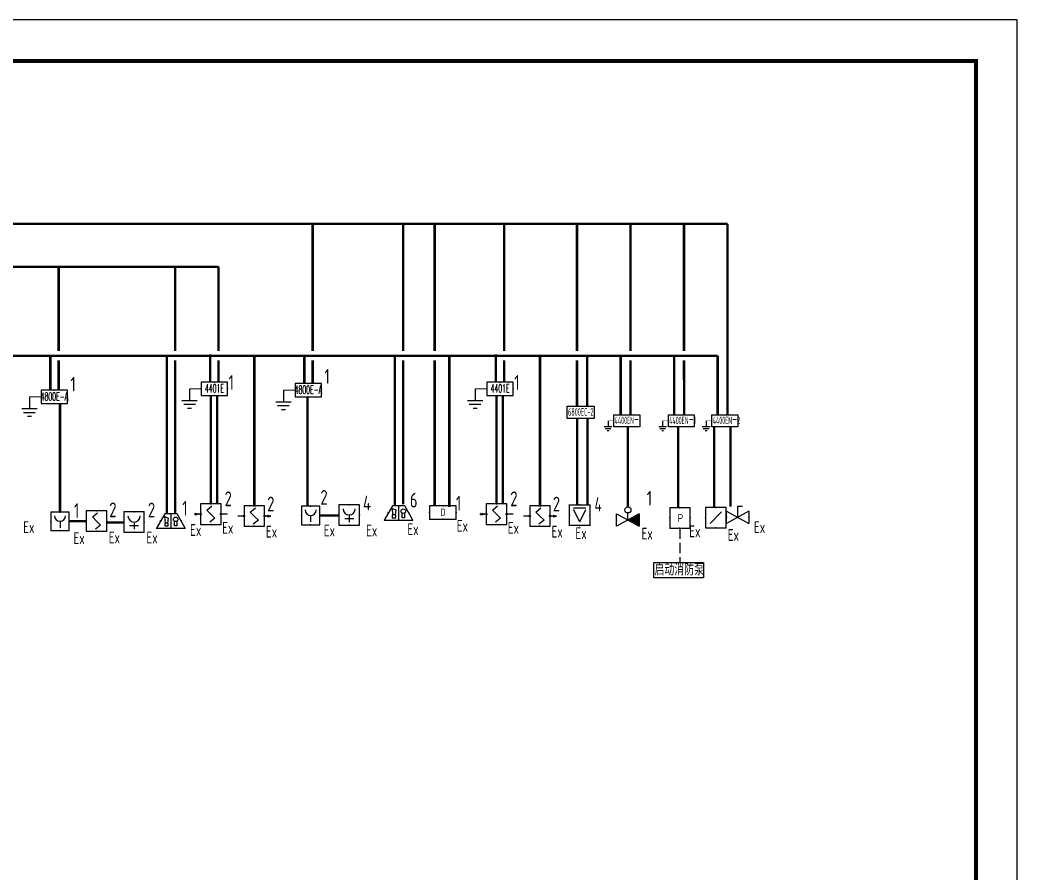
# Model space of a CAD drawing. Extents: x 4532298 to 10139194, y -639876 to -207028.
# Drawn here: x 4763261 to 4787605, y -261334 to -240498 of the extents above; entities that cross this region are included whole.
import ezdxf
from ezdxf.enums import TextEntityAlignment as Align

# ---------------------------------------------------------------- set-up
doc = ezdxf.new("R2010")
doc.units = 0
doc.header["$LTSCALE"] = 1000
doc.header["$MEASUREMENT"] = 0
doc.linetypes.add('DASH', pattern=[0.35, 0.25, -0.1])
doc.layers.get('0').update_dxf_attribs({"linetype": 'CONTINUOUS'})
for name, color, linetype in [('ELEMENT', 3, 'CONTINUOUS'), ('EQUIP-消防', 3, 'CONTINUOUS'), ('PUB_TEXT', 7, 'CONTINUOUS'), ('PUB_TITLE', 4, 'CONTINUOUS'), ('SIG_TEXT', 7, 'CONTINUOUS'), ('TEL_TEXT', 7, 'CONTINUOUS'), ('WIRE-消防', 5, 'CONTINUOUS'), ('WIRE-照明', 1, 'CONTINUOUS'), ('电信', 7, 'CONTINUOUS')]:
    doc.layers.add(name, color=color, linetype=linetype)
doc.styles.add('_TEL_DIM', font='SIMPLEX', dxfattribs={"width": 0.8, "height": 3.5, "bigfont": 'HZTXT'})
doc.styles.add('SCEI', font='sceie.shx', dxfattribs={"width": 0.75, "bigfont": 'sceic.shx'})
doc.styles.get("Standard").update_dxf_attribs({"font": 'GBENOR', "bigfont": 'GBCBIG'})

# ---------------------------------------------------------------- blocks, each defined once
blk = doc.blocks.new('$element$00000277')
for points in [[(0, 0), (0, -0.375)], [(-0.25, -0.375), (0.25, -0.375)], [(-0.188, -0.5), (0.188, -0.5)], [(-0.062, -0.625), (0.062, -0.625)]]:
    blk.add_lwpolyline(points)
at = {"flags": 9}
blk.add_attdef('S', (0, 0), '', height=0.00000667, dxfattribs=at)
blk = doc.blocks.new('$equip$00001928')
for p, q in [((0.65, 0.65), (-0.65, 0.65)), ((-0.65, 0.65), (-0.65, 0)), ((0.65, 0), (0.65, 0.65)), ((-0.65, 0), (0.65, 0))]:
    blk.add_line(p, q)
for p in [(0, 0.65), (-0.65, 0.325), (0, 0), (0.65, 0.325)]:
    blk.add_point(p)
at = {"color": 7, "style": '_TEL_DIM'}
blk.add_attdef('$TEXT$', text='', height=0.34, dxfattribs=at).set_placement((0.006, 0.343), align=Align.MIDDLE_CENTER)
at = {"color": 7, "style": '_TEL_DIM', "flags": 1}
blk.add_attdef('A', text='', height=0.00002, dxfattribs=at).set_placement((0, 0), align=Align.MIDDLE_CENTER)
blk = doc.blocks.new('$equip$00002657')
for p, q in [((-0.5, 1), (-0.5, 0)), ((0.5, 1), (-0.5, 1)), ((0.5, 0), (0.5, 1)), ((-0.5, 0), (0.5, 0)), ((0, 0.5), (0, 0.15))]:
    blk.add_line(p, q)
at = {"const_width": 0.04}
blk.add_lwpolyline([(-0.5, 1), (0.5, 1), (0.5, 0), (-0.5, 0), (-0.5, 1), (0.5, 1)], dxfattribs=at)
blk.add_arc((0, 0.8), 0.3, 180, 0)
for p in [(0, 1), (-0.5, 0.5), (0, 0), (0.5, 0.5)]:
    blk.add_point(p)
at = {"color": 7, "flags": 1}
for tag, height, p in [('A', 0.00002, (0, 0)), ('B', 0.4, (0.762, 0.292))]:
    blk.add_attdef(tag, text='', height=height, dxfattribs=at).set_placement(p, align=Align.MIDDLE_CENTER)
blk = doc.blocks.new('$equip$00002679')
for p, q in [((-0.3, 0.699), (-0.703, 0)), ((-0.264, 0.249), (-0.304, 0.569)), ((-0.304, 0.569), (-0.128, 0.489)), ((0.3, 0.699), (-0.3, 0.699)), ((0.3, 0.699), (-0.3, 0.699)), ((-0.128, 0.489), (-0.168, 0.249)), ((0, 0.699), (0, 0)), ((0.703, 0), (0.3, 0.699)), ((-0.703, 0), (0.703, 0)), ((-0.304, 0.249), (-0.304, 0.113)), ((-0.128, 0.249), (-0.304, 0.249)), ((-0.304, 0.113), (-0.128, 0.113)), ((-0.128, 0.113), (-0.128, 0.249)), ((0.174, 0.11), (0.174, 0.338)), ((0.294, 0.11), (0.174, 0.11)), ((0.294, 0.338), (0.294, 0.11))]:
    blk.add_line(p, q)
at = {"const_width": 0.04}
for points in [[(-0.299, 0.699), (0.301, 0.699), (0.703, 0), (-0.702, 0), (-0.299, 0.699), (0.301, 0.699)], [(-0.3, 0.699), (0.3, 0.699), (0.703, 0), (-0.703, 0), (-0.3, 0.699), (0.3, 0.699)]]:
    blk.add_lwpolyline(points, dxfattribs=at)
blk.add_circle((0.234, 0.43), 0.111)
for p in [(0, 0.699), (-0.501, 0.349), (0, 0), (0.502, 0.349)]:
    blk.add_point(p)
at = {"color": 7, "flags": 1}
for tag, height, p in [('B', 0.4, (0.961, 0.299)), ('A', 0.00002, (0, 0))]:
    blk.add_attdef(tag, text='', height=height, dxfattribs=at).set_placement(p, align=Align.MIDDLE_CENTER)
blk = doc.blocks.new('$Equip$00002649')
for p, q in [((-0.5, 0.5), (-0.5, -0.5)), ((0.5, 0.5), (-0.5, 0.5)), ((0.5, -0.5), (0.5, 0.5)), ((-0.2, 0.2), (0.05, 0.4)), ((0, 0), (-0.2, 0.2)), ((0, 0), (0.2, -0.2)), ((0.2, -0.2), (-0.05, -0.4)), ((-0.5, -0.5), (0.5, -0.5))]:
    blk.add_line(p, q)
at = {"const_width": 0.04}
blk.add_lwpolyline([(-0.5, 0.5), (0.5, 0.5), (0.5, -0.5), (-0.5, -0.5), (-0.5, 0.5), (0.5, 0.5)], dxfattribs=at)
for p in [(0, 0.5), (-0.5, 0), (0.5, 0), (0, -0.5)]:
    blk.add_point(p)
at = {"color": 7, "flags": 1}
for tag, height, p in [('A', 0.00002, (0, 0)), ('B', 0.4, (0.762, -0.208))]:
    blk.add_attdef(tag, text='', height=height, dxfattribs=at).set_placement(p, align=Align.MIDDLE_CENTER)
blk = doc.blocks.new('$equip$00001936')
for p, q in [((-0.5, 0.5), (-0.5, -0.5)), ((0.5, 0.5), (-0.5, 0.5)), ((0.5, -0.5), (0.5, 0.5)), ((-0.5, 0), (-0.809, 0)), ((-0.2, 0.2), (0.05, 0.4)), ((0, 0), (-0.2, 0.2)), ((0, 0), (0.2, -0.2)), ((0.809, 0), (0.5, 0)), ((0.2, -0.2), (-0.05, -0.4)), ((-0.5, -0.5), (0.5, -0.5))]:
    blk.add_line(p, q)
at = {"color": 0, "linetype": 'Continuous'}
for p, q in [((-0.599, 0), (-0.769, 0.031)), ((-0.769, 0.031), (-0.769, -0.03)), ((-0.769, -0.03), (-0.599, 0))]:
    blk.add_line(p, q, dxfattribs=at)
for centre in [(-0.5, 0), (0.5, 0)]:
    blk.add_circle(centre, 0.0375)
for p in [(0, 0.5), (-0.5, 0), (0.5, 0), (0, -0.5)]:
    blk.add_point(p)
for points in [[(-0.599, 0), (-0.769, 0.031), (-0.769, -0.03)], [(-0.532, 0.019), (-0.468, 0.019), (-0.537, 0), (-0.463, 0)], [(-0.532, -0.019), (-0.468, -0.019), (-0.537, 0), (-0.463, 0)], [(-0.519, 0.032), (-0.481, 0.032), (-0.532, 0.019), (-0.468, 0.019)], [(-0.5, 0.038), (-0.5, 0.038), (-0.519, 0.032), (-0.481, 0.032)], [(0.468, 0.019), (0.532, 0.019), (0.463, 0), (0.537, 0)], [(0.468, -0.019), (0.532, -0.019), (0.463, 0), (0.537, 0)], [(0.481, 0.032), (0.519, 0.032), (0.468, 0.019), (0.532, 0.019)], [(0.5, 0.038), (0.5, 0.038), (0.481, 0.032), (0.519, 0.032)], [(-0.519, -0.032), (-0.481, -0.032), (-0.532, -0.019), (-0.468, -0.019)], [(-0.5, -0.037), (-0.5, -0.037), (-0.519, -0.032), (-0.481, -0.032)], [(0.481, -0.032), (0.519, -0.032), (0.468, -0.019), (0.532, -0.019)], [(0.5, -0.037), (0.5, -0.037), (0.481, -0.032), (0.519, -0.032)]]:
    blk.add_solid(points)
at = {"layer": 'TEL_TEXT', "style": '_TEL_DIM', "flags": 1}
blk.add_attdef('A', text='', height=0.00002, dxfattribs=at).set_placement((0, 0), align=Align.MIDDLE_CENTER)
blk = doc.blocks.new('$equip$00001935')
for p, q in [((-0.5, 0.5), (-0.5, -0.5)), ((0.5, 0.5), (-0.5, 0.5)), ((0.5, -0.5), (0.5, 0.5)), ((-0.5, 0), (-0.809, 0)), ((-0.2, 0.2), (0.05, 0.4)), ((0, 0), (-0.2, 0.2)), ((0, 0), (0.2, -0.2)), ((0.809, 0), (0.5, 0)), ((0.2, -0.2), (-0.05, -0.4)), ((-0.5, -0.5), (0.5, -0.5))]:
    blk.add_line(p, q)
at = {"color": 0, "linetype": 'Continuous'}
for p, q in [((0.809, 0), (0.638, 0.031)), ((0.638, 0.031), (0.638, -0.03)), ((0.638, -0.03), (0.809, 0))]:
    blk.add_line(p, q, dxfattribs=at)
for centre in [(-0.5, 0), (0.5, 0)]:
    blk.add_circle(centre, 0.0375)
for p in [(0, 0.5), (-0.5, 0), (0.5, 0.019), (0, -0.5)]:
    blk.add_point(p)
for points in [[(-0.532, 0.019), (-0.468, 0.019), (-0.537, 0), (-0.463, 0)], [(-0.532, -0.019), (-0.468, -0.019), (-0.537, 0), (-0.463, 0)], [(-0.519, 0.032), (-0.481, 0.032), (-0.532, 0.019), (-0.468, 0.019)], [(-0.5, 0.038), (-0.5, 0.038), (-0.519, 0.032), (-0.481, 0.032)], [(0.468, 0.019), (0.532, 0.019), (0.463, 0), (0.537, 0)], [(0.468, -0.019), (0.532, -0.019), (0.463, 0), (0.537, 0)], [(0.481, 0.032), (0.519, 0.032), (0.468, 0.019), (0.532, 0.019)], [(0.5, 0.038), (0.5, 0.038), (0.481, 0.032), (0.519, 0.032)], [(0.809, 0), (0.638, 0.031), (0.638, -0.03)], [(-0.519, -0.032), (-0.481, -0.032), (-0.532, -0.019), (-0.468, -0.019)], [(-0.5, -0.037), (-0.5, -0.037), (-0.519, -0.032), (-0.481, -0.032)], [(0.481, -0.032), (0.519, -0.032), (0.468, -0.019), (0.532, -0.019)], [(0.5, -0.037), (0.5, -0.037), (0.481, -0.032), (0.519, -0.032)]]:
    blk.add_solid(points)
at = {"layer": 'TEL_TEXT', "style": '_TEL_DIM', "flags": 1}
blk.add_attdef('A', text='', height=0.00002, dxfattribs=at).set_placement((0, 0), align=Align.MIDDLE_CENTER)
blk = doc.blocks.new('$equip$00002656')
for p, q in [((-0.5, 1), (-0.5, 0)), ((0.5, 1), (-0.5, 1)), ((0.5, 0), (0.5, 1)), ((0, 0.5), (0, 0.15)), ((-0.5, 0), (0.5, 0)), ((-0.219, 0.331), (0.222, 0.331))]:
    blk.add_line(p, q)
at = {"const_width": 0.04}
blk.add_lwpolyline([(-0.5, 1), (0.5, 1), (0.5, 0), (-0.5, 0), (-0.5, 1), (0.5, 1)], dxfattribs=at)
blk.add_arc((0, 0.8), 0.3, 180, 0)
for p in [(0, 1), (-0.5, 0.5), (0.5, 0.5), (0, 0)]:
    blk.add_point(p)
at = {"color": 7, "flags": 1}
for tag, height, p in [('B', 0.4, (0.762, 0.292)), ('A', 0.00002, (0, 0))]:
    blk.add_attdef(tag, text='', height=height, dxfattribs=at).set_placement(p, align=Align.MIDDLE_CENTER)
blk = doc.blocks.new('$equip$00002778')
for p, q in [((0.65, 0.65), (-0.65, 0.65)), ((-0.65, 0.65), (-0.65, 0)), ((0.65, 0), (0.65, 0.65)), ((-0.65, 0), (0.65, 0))]:
    blk.add_line(p, q)
at = {"const_width": 0.04}
blk.add_lwpolyline([(-0.65, 0.65), (-0.65, 0), (0.65, 0), (0.65, 0.65), (-0.65, 0.65), (-0.65, 0)], dxfattribs=at)
for p in [(0, 0.65), (-0.65, 0.325), (0, 0), (0.65, 0.325)]:
    blk.add_point(p)
at = {"color": 7}
blk.add_attdef('$TEXT$', text='', height=0.34, dxfattribs=at).set_placement((0.006, 0.343), align=Align.MIDDLE_CENTER)
at = {"color": 7, "flags": 1}
for tag, height, p in [('A', 0.00002, (0, 0)), ('B', 0.4, (0.905, 0.246))]:
    blk.add_attdef(tag, text='', height=height, dxfattribs=at).set_placement(p, align=Align.MIDDLE_CENTER)
blk = doc.blocks.new('$equip$00002794')
for p, q in [((0, -0.552), (0, 0)), ((0, 0), (0.229, 0)), ((-0.55, -0.852), (-0.55, -0.252)), ((-0.55, -0.252), (0.55, -0.852)), ((0.55, -0.252), (-0.55, -0.852)), ((0.55, -0.252), (0.55, -0.852))]:
    blk.add_line(p, q)
for p in [(-0.55, -0.552), (0, -0.552), (0.55, -0.552)]:
    blk.add_point(p)
at = {"color": 7, "flags": 1}
for tag, height, p in [('A', 0.00002, (0, 0)), ('B', 0.4, (0.805, -0.606))]:
    blk.add_attdef(tag, text='', height=height, dxfattribs=at).set_placement(p, align=Align.MIDDLE_CENTER)
blk = doc.blocks.new('$equip$00002760')
for p, q in [((0.5, 0.5), (-0.5, 0.5)), ((-0.5, 0.5), (-0.5, -0.5)), ((0.5, -0.5), (0.5, 0.5)), ((-0.283, -0.283), (0.283, 0.283)), ((-0.5, -0.5), (0.5, -0.5))]:
    blk.add_line(p, q)
at = {"const_width": 0.04}
blk.add_lwpolyline([(-0.5, 0.5), (0.5, 0.5), (0.5, -0.5), (-0.5, -0.5), (-0.5, 0.5), (0.5, 0.5)], dxfattribs=at)
for p in [(0, 0.5), (-0.5, 0), (0.5, 0), (0, -0.5)]:
    blk.add_point(p)
blk.add_solid([(0.283, 0.283), (0.075, 0.124), (0.124, 0.075)])
at = {"color": 7, "flags": 1}
for tag, height, p in [('A', 0.00002, (0, 0)), ('B', 0.4, (0.755, -0.254))]:
    blk.add_attdef(tag, text='', height=height, dxfattribs=at).set_placement(p, align=Align.MIDDLE_CENTER)
blk = doc.blocks.new('$equip$00002662')
for p, q in [((-0.55, -0.95), (-0.55, -0.35)), ((-0.55, -0.35), (0.55, -0.95)), ((0.55, -0.35), (-0.55, -0.95)), ((0, -0.65), (0, -0.3)), ((0.55, -0.35), (0.55, -0.95))]:
    blk.add_line(p, q)
blk.add_circle((0, -0.15), 0.15)
for p in [(-0.002, 0), (-0.55, -0.65), (0, -0.65), (0.55, -0.65)]:
    blk.add_point(p)
blk.add_solid([(0, -0.65), (0.55, -0.95), (0.55, -0.35)])
at = {"color": 7, "flags": 1}
for tag, height, p in [('A', 0.00002, (0, 0)), ('B', 0.4, (0.834, -0.65))]:
    blk.add_attdef(tag, text='', height=height, dxfattribs=at).set_placement(p, align=Align.MIDDLE_CENTER)
blk = doc.blocks.new('$equip$00002755')
for p, q in [((0.5, 0.5), (-0.5, 0.5)), ((-0.5, 0.5), (-0.5, -0.5)), ((0.5, -0.5), (0.5, 0.5)), ((-0.5, -0.5), (0.5, -0.5))]:
    blk.add_line(p, q)
at = {"const_width": 0.04}
blk.add_lwpolyline([(-0.5, 0.5), (0.5, 0.5), (0.5, -0.5), (-0.5, -0.5), (-0.5, 0.5), (0.5, 0.5)], dxfattribs=at)
for p in [(0, 0.5), (-0.5, 0), (0.5, 0), (-0.027, -0.5)]:
    blk.add_point(p)
at = {"color": 7}
blk.add_attdef('$TEXT$', text='', height=0.4, dxfattribs=at).set_placement((0.026, -0.008), align=Align.MIDDLE_CENTER)
at = {"color": 7, "flags": 1}
for tag, height, p in [('A', 0.00002, (0, 0)), ('B', 0.4, (0.755, -0.254))]:
    blk.add_attdef(tag, text='', height=height, dxfattribs=at).set_placement(p, align=Align.MIDDLE_CENTER)
blk = doc.blocks.new('$equip$00002729')
for p, q in [((0.5, 0.5), (-0.5, 0.5)), ((-0.5, 0.5), (-0.5, -0.5)), ((0.5, -0.5), (0.5, 0.5)), ((0.002, 0.329), (-0.298, -0.271)), ((0.002, 0.329), (0.302, -0.271)), ((-0.298, -0.351), (0.302, -0.351)), ((-0.5, -0.5), (0.5, -0.5))]:
    blk.add_line(p, q)
at = {"const_width": 0.0667}
blk.add_lwpolyline([(-0.5, 0.5), (0.5, 0.5), (0.5, -0.5), (-0.5, -0.5), (-0.5, 0.5), (0.5, 0.5)], dxfattribs=at)
for p in [(0, 0.5), (-0.5, 0), (0.5, 0), (0, -0.5)]:
    blk.add_point(p)
at = {"color": 7, "flags": 1}
for tag, height, p in [('A', 0.00002, (0, 0)), ('B', 0.4, (0.762, -0.208))]:
    blk.add_attdef(tag, text='', height=height, dxfattribs=at).set_placement(p, align=Align.MIDDLE_CENTER)

msp = doc.modelspace()

# ---------------------------------------------------------------- linework, layer by layer
for points in [[(4776622, -249928.5), (4777279.4, -249928.5), (4777279.4, -250235.5), (4776622, -250235.5)], [(4777760.4, -250139.8), (4778392.6, -250139.8), (4778392.6, -250435), (4777760.4, -250435)], [(4779093.2, -250139.8), (4779725.4, -250139.8), (4779725.4, -250435), (4779093.2, -250435)], [(4780155.8, -250139.8), (4780788, -250139.8), (4780788, -250435), (4780155.8, -250435)]]:
    msp.add_lwpolyline(points, close=True)
at = {"layer": 'ELEMENT'}
for points, const_width in [([(4767683.8, -249505.2), (4767401.1, -249505.2)], 21.6), ([(4769977.1, -249538.1), (4769694.4, -249538.1)], 21.6), ([(4774657.4, -249505.2), (4774374.6, -249505.2)], 21.6), ([(4763775.8, -249704.1), (4763493.1, -249704.1)], 21.6), ([(4777760.7, -250288.5), (4777619.3, -250288.5)], 10.8), ([(4779093.5, -250288.5), (4778952.1, -250288.5)], 10.8), ([(4780156.1, -250288.5), (4780014.7, -250288.5)], 10.8)]:
    msp.add_lwpolyline(points, dxfattribs=dict(at, const_width=const_width))
at = {"layer": 'PUB_TITLE'}
msp.add_lwpolyline([(4728205.2, -282498.2), (4787605.2, -282498.2), (4787605.2, -240498.2), (4728205.2, -240498.2)], close=True, dxfattribs=at)
at = {"layer": 'PUB_TITLE', "const_width": 100}
msp.add_lwpolyline([(4730705.2, -281498.2), (4786605.2, -281498.2), (4786605.2, -241498.2), (4730705.2, -241498.2)], close=True, dxfattribs=at)
at = {"layer": 'SIG_TEXT', "linetype": 'DASH'}
msp.add_line((4779375.1, -252921.5), (4779375.1, -253746.1), dxfattribs=at)
at = {"layer": 'SIG_TEXT'}
msp.add_lwpolyline([(4778734.4, -253746.1), (4779952.2, -253746.1), (4779952.2, -254126.8), (4778734.4, -254126.8)], close=True, dxfattribs=at)
at = {"layer": 'WIRE-消防', "const_width": 60}
for points in [[(4750103.1, -245479.9), (4780537.2, -245479)], [(4770407.5, -248587.4), (4770407.5, -245479.3)], [(4772619.3, -248587.4), (4772619.3, -245479.2)], [(4775084.3, -248587.4), (4775084.3, -245479.1)], [(4776860.7, -248587.4), (4776860.7, -245479.1)], [(4778168.9, -248587.4), (4778168.4, -245479.1)], [(4779475.1, -248587.4), (4779474.6, -245479)], [(4780537.9, -250139.8), (4780537.2, -245479)], [(4750103.1, -246527), (4768110.7, -246527)], [(4764206.2, -248587.4), (4764206.2, -246527)], [(4767051.4, -248587.4), (4767051.4, -246527)], [(4768110.7, -248587.4), (4768110.7, -246527)], [(4764206.2, -249542.1), (4764206.2, -248812.4)], [(4767051.4, -252546.4), (4767051.4, -248812.4)], [(4768110.7, -249343.2), (4768110.7, -248812.4)], [(4770407.5, -249376.1), (4770407.5, -248812.4)], [(4772619.3, -252331.8), (4772619.3, -248812.4)], [(4775084.3, -249343.2), (4775084.3, -248812.4)], [(4776860.7, -249928.5), (4776860.7, -248812.4)], [(4778169.2, -250139.8), (4778169, -248812.4)], [(4779475.3, -250139.8), (4779475.1, -248812.4)], [(4767922.3, -252317.7), (4767923.6, -249667.2)], [(4770282.7, -252375.4), (4770282.7, -249700.1)], [(4774895.9, -252317.7), (4774897.1, -249667.2)], [(4764240.2, -252517.7), (4764240.2, -249867.4)], [(4776864.3, -252341.6), (4776864.3, -250235.5)], [(4778101.8, -252388), (4778101.8, -250435)], [(4779329.7, -250435), (4779329.7, -252420.1)], [(4780210.1, -250435), (4780210.1, -252398.8)], [(4780610.3, -252383.1), (4780610.3, -250435)], [(4770581.9, -252600.4), (4771048.6, -252600.4)], [(4764470.9, -252737.5), (4764891, -252737.5)], [(4765384.3, -252773.1), (4765796.5, -252773.1)]]:
    msp.add_lwpolyline(points, dxfattribs=at)
at = {"layer": 'WIRE-消防', "linetype": 'Continuous', "const_width": 60}
for points in [[(4773386.2, -245479.2), (4773386.2, -248587.4)], [(4773386.2, -248812.4), (4773386.2, -252367.2)]]:
    msp.add_lwpolyline(points, dxfattribs=at)
at = {"layer": 'WIRE-照明', "color": 1, "linetype": 'DASH', "const_width": 60}
for points in [[(4765509.4, -248699.9), (4755160.9, -248699.9)], [(4764001.8, -248691.4), (4764001.8, -249542.1)], [(4780294.9, -248699.9), (4764466.3, -248699.9)], [(4766847, -248699.9), (4766847, -252561.3)], [(4767906.3, -248667), (4767906.3, -249343.2)], [(4768983.3, -248699.9), (4768983.3, -252383.3)], [(4770203.1, -248699.9), (4770203.1, -249376.1)], [(4772414.9, -248699.9), (4772414.9, -252370.2)], [(4773745, -248699.9), (4773745, -252392.2)], [(4774879.8, -248667), (4774879.8, -249343.2)], [(4775956.9, -248699.9), (4775956.9, -252383.3)], [(4777108.5, -249928.5), (4777108.5, -248699.9)], [(4777926.1, -248699.9), (4777926.1, -250139.8)], [(4779232.3, -248699.9), (4779232.3, -250139.8)], [(4780294.9, -248699.9), (4780294.9, -250139.8)], [(4768075.8, -249667.2), (4768075.8, -252317.7)], [(4775049.3, -249667.2), (4775049.3, -252317.7)], [(4777118.5, -250235.5), (4777118.5, -252351.3)]]:
    msp.add_lwpolyline(points, dxfattribs=at)

# ---------------------------------------------------------------- block references
at = {"layer": 'ELEMENT'}
for p, xscale, yscale, zscale in [((4767401.1, -249505.2), 756, 756, 756), ((4774374.6, -249505.2), 756, 756, 756), ((4763493.1, -249704.1), 756, 756, 756), ((4769694.4, -249538.1), 756, 756, 756), ((4777619.3, -250288.5), 378, 378, 378), ((4778952.1, -250288.5), 378, 378, 378), ((4780014.7, -250288.5), 378, 378, 378)]:
    msp.add_blockref('$element$00000277', p, dxfattribs=dict(at, xscale=xscale, yscale=yscale, zscale=zscale))
at = {"layer": 'EQUIP-消防'}
ref = msp.add_blockref('$equip$00001928', (4768007.8, -249667.2), dxfattribs=dict(at, xscale=498.2400000002235, yscale=498.2400000002235, zscale=498.2400000002235))
ref.add_attrib('$TEXT$', '4401E', dxfattribs={"layer": '0', "color": 7, "height": 199.3, "style": '_TEL_DIM', "width": 0.45}).set_placement((4768010.9, -249496.3), align=Align.MIDDLE_CENTER)
ref = msp.add_blockref('$equip$00001928', (4770301.1, -249700.1), dxfattribs=dict(at, xscale=498.2400000002235, yscale=498.2400000002235, zscale=498.2400000002235))
ref.add_attrib('$TEXT$', '4800E-A', dxfattribs={"layer": '0', "color": 7, "height": 199.3, "style": '_TEL_DIM', "width": 0.45}).set_placement((4770304.2, -249529.2), align=Align.MIDDLE_CENTER)
ref = msp.add_blockref('$equip$00001928', (4774981.4, -249667.2), dxfattribs=dict(at, xscale=498.2400000002235, yscale=498.2400000002235, zscale=498.2400000002235))
ref.add_attrib('$TEXT$', '4401E', dxfattribs={"layer": '0', "color": 7, "height": 199.3, "style": '_TEL_DIM', "width": 0.45}).set_placement((4774984.5, -249496.3), align=Align.MIDDLE_CENTER)
ref = msp.add_blockref('$equip$00001928', (4764099.8, -249866.1), dxfattribs=dict(at, xscale=498.2400000002235, yscale=498.2400000002235, zscale=498.2400000002235))
ref.add_attrib('$TEXT$', '4800E-A', dxfattribs={"layer": '0', "color": 7, "height": 199.3, "style": '_TEL_DIM', "width": 0.45}).set_placement((4764102.9, -249695.2), align=Align.MIDDLE_CENTER)
for name, p, xscale, yscale, zscale in [('$equip$00001936', (4767922.3, -252567.7), 500, 500, 500), ('$equip$00001935', (4768983.3, -252615.7), 500, 500, 500), ('$equip$00002657', (4770356.9, -252825.4), 450, 450, 450), ('$equip$00002656', (4771298.6, -252837.5), 500, 500, 500), ('$equip$00001936', (4774895.9, -252567.7), 500, 500, 500), ('$equip$00001935', (4775956.9, -252615.7), 500, 500, 500), ('$equip$00002662', (4778102.8, -252388), 500, 500, 500), ('$equip$00002760', (4780251.5, -252654.4), 500, 500, 500), ('$equip$00002794', (4780784.2, -252369.9), 500, 500, 500), ('$equip$00002657', (4764240.2, -252967.7), 450, 450, 450), ('$Equip$00002649', (4765131.2, -252737.5), 500, 500, 500), ('$equip$00002656', (4766046.5, -253010.2), 500, 500, 500)]:
    msp.add_blockref(name, p, dxfattribs=dict(at, xscale=xscale, yscale=yscale, zscale=zscale))
at = {"layer": 'EQUIP-消防', "ltscale": 1.5, "xscale": 500, "yscale": 500, "zscale": 500}
for p in [(4772504.2, -252711.2), (4766946.8, -252908.8)]:
    msp.add_blockref('$equip$00002679', p, dxfattribs=at)
at = {"layer": 'EQUIP-消防', "xscale": 500, "yscale": 500, "zscale": 500}
for name, p, values in [('$equip$00002778', (4773585.7, -252692.2), {'$TEXT$': 'D'}), ('$equip$00002755', (4779374.1, -252660.5), {'$TEXT$': 'P'})]:
    msp.add_blockref(name, p, dxfattribs=at).add_auto_attribs(values)
at = {"layer": 'EQUIP-消防', "xscale": -500, "yscale": 500, "zscale": 500, "rotation": 179.9278640049062}
msp.add_blockref('$equip$00002729', (4776925.9, -252591.6), dxfattribs=at)

# ---------------------------------------------------------------- texts
at = {"layer": 'PUB_TEXT', "style": 'SCEI', "width": 0.8}
msp.add_text('4', height=350, dxfattribs=at).set_placement((4777288, -252503.4))
at = {"layer": '电信', "style": 'SCEI'}
for s, height, width, p in [('1', 360, 0.85, (4770695, -249203)), ('1', 360, 0.85, (4764493.7, -249395.4)), ('1', 360, 0.85, (4768356.2, -249351.1)), ('1', 360, 0.85, (4775329.7, -249351.1)), ('6800EC-2', 187.2, 0.55, (4776643.3, -250072.4)), ('4400EN－1', 180, 0.55, (4777780.9, -250278.2)), ('4400EN－1', 180, 0.55, (4779113.8, -250278.2)), ('4400EN－2', 180, 0.55, (4780176.3, -250278.2)), ('2', 360, 0.85, (4768258, -252193.2)), ('2', 360, 0.85, (4769296, -252320.4)), ('2', 360, 0.85, (4770595.6, -252158.3)), ('4', 360, 0.85, (4771636.6, -252293.8)), ('6', 360, 0.85, (4772780.5, -252226.1)), ('2', 360, 0.85, (4775231.6, -252193.2)), ('2', 360, 0.85, (4776269.5, -252320.4)), ('1', 360, 0.85, (4778562.9, -252179.7)), ('1', 360, 0.85, (4764578.9, -252480.6)), ('2', 360, 0.85, (4765441, -252462.2)), ('2', 360, 0.85, (4766384.6, -252466.5)), ('1', 360, 0.85, (4767223.1, -252423.6))]:
    msp.add_text(s, height=height, dxfattribs=dict(at, width=width)).set_placement(p, align=Align.MIDDLE_LEFT)
for s, height, width, p in [('1', 360, 0.85, (4773903.8, -252483.1, -24859.4)), ('启动消防泵', 288, 0.8, (4778752.8, -254065))]:
    msp.add_text(s, height=height, dxfattribs=dict(at, width=width)).set_placement(p)
at = {"layer": '电信', "style": 'SCEI', "width": 0.8}
for p in [(4763477.1, -252885.7), (4767552.9, -252957.1), (4768334.7, -252904.3), (4769402.8, -252995), (4770815.6, -252968.4), (4771848.9, -252968.4), (4772857.2, -252937.2), (4774062.7, -252853.3), (4775308.3, -252904.3), (4776376.3, -252995), (4776960.6, -253033.8), (4778573.1, -253043.7), (4779739.5, -252989.2), (4780678.4, -253076.7), (4781318.9, -252885.7), (4764705.1, -253155.2), (4765567.2, -253136.8), (4766486, -253141.1)]:
    msp.add_text('Ex', height=288, dxfattribs=at).set_placement(p, align=Align.MIDDLE)

doc.saveas('drawing.dxf')
